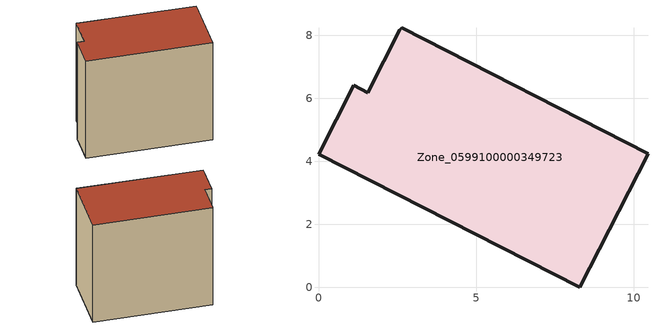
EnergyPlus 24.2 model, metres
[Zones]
Zone_0599100000349723
 floor ground (C_G): 2.64,8.25 10.46,4.24 8.29,0 0,4.22 1.12,6.41 1.56,6.18 2.58,8.18 z4.08
 wall outside (C_F): 1.12,6.41 0,4.22 8.29,0 10.46,4.24 2.64,8.25 2.58,8.18 1.56,6.18 1.12,6.41 z4.08:12.43
 roof outside (C_R): 10.46,4.24 2.64,8.25 2.58,8.18 1.56,6.18 1.12,6.41 0,4.22 8.29,0 z12.43
[BUILDING]
Pand.0599100000349723: North Axis=0; Terrain=City; Loads Convergence Tolerance Value=0.04; Temperature Convergence Tolerance Value=0.4; Solar Distribution=FullExterior; Maximum Number of Warmup Days=25; Minimum Number of Warmup Days=1
[Site:Location]
Rotterdam.The.Hague.AP_ZH_NLD Design_Conditions: Latitude=51.96; Longitude=4.45; Time Zone=1; Elevation=-4.5
[SITE:GROUNDTEMPERATURE:BUILDINGSURFACE]
18, 18, 18, 18, 18, 18, 18, 18, 18, 18, 18, 18
[MATERIAL] Thermal Absorptance=0.9; Solar Absorptance=0.7; Visible Absorptance=0.7
Name | Roughness | Thickness | Conductivity | Density | Specific Heat
G.TI.1992-2005 | MediumSmooth | 0.15 | 0.06 | 540 | 1210
F.TI.1992-2005 | Rough | 0.3 | 0.12 | 1920 | 840
R.TI.1992-2005 | MediumRough | 0.2 | 0.08 | 1500 | 1000
[CONSTRUCTION]
C_G: G.TI.1992-2005
C_F: F.TI.1992-2005
C_R: R.TI.1992-2005
[ZONE]
Zone_0599100000349723: Type=1; Multiplier=1; Ceiling Height=Autocalculate; Volume=Autocalculate; Floor Area=autocalculate; Part of Total Floor Area=Yes
[ZONEINFILTRATION:DESIGNFLOWRATE]
Infil_Zone_0599100000349723: Zone or ZoneList or Space or SpaceList=Zone_0599100000349723; Schedule=AlwaysOn; Design Flow Rate Calculation Method=Flow/Area; Flow Rate per Floor Area=0.0015; Constant Term Coefficient=1; Temperature Term Coefficient=0; Velocity Term Coefficient=0; Velocity Squared Term Coefficient=0
[HVACTEMPLATE:ZONE:IDEALLOADSAIRSYSTEM]
Zone_0599100000349723: Maximum Heating Supply Air Temperature=50; Minimum Cooling Supply Air Temperature=13; Maximum Heating Supply Air Humidity Ratio=0.0156; Minimum Cooling Supply Air Humidity Ratio=0.0077; Heating Limit=NoLimit; Cooling Limit=NoLimit; Dehumidification Control Type=ConstantSensibleHeatRatio; Cooling Sensible Heat Ratio=0.7; Dehumidification Setpoint=60; Humidification Control Type=None; Humidification Setpoint=30; Outdoor Air Method=None; Outdoor Air Flow Rate per Person=0.00944; Outdoor Air Flow Rate per Zone Floor Area=0; Outdoor Air Flow Rate per Zone=0; Demand Controlled Ventilation Type=None; Outdoor Air Economizer Type=NoEconomizer; Heat Recovery Type=None; Sensible Heat Recovery Effectiveness=0.7; Latent Heat Recovery Effectiveness=0.65
[ZONECONTROL:THERMOSTAT]
ThermostatControl_Zone_0599100000349723: Zone or ZoneList=Zone_0599100000349723; Control Type Schedule=DualSetpointControlType; Control 1=Thermostat_Zone_0599100000349723; Temperature Difference Between Cutout And Setpoint=0
[THERMOSTATSETPOINT:DUALSETPOINT]
Thermostat_Zone_0599100000349723: Heating Setpoint Temperature Schedule=HeatingSetpoint_Zone_0599100000349723; Cooling Setpoint Temperature Schedule=CoolingSetpoint_Zone_0599100000349723
[SCHEDULE:COMPACT]
HeatingSetpoint_Zone_0599100000349723: Through: 12/31, For: AllDays, Until: 24:00, 21
CoolingSetpoint_Zone_0599100000349723: Through: 12/31, For: AllDays, Until: 24:00, 24
DualSetpointControlType: Through: 12/31, For: AllDays, Until: 24:00, 4
AlwaysOn: Through: 12/31, For: AllDays, Until: 24:00, 1
